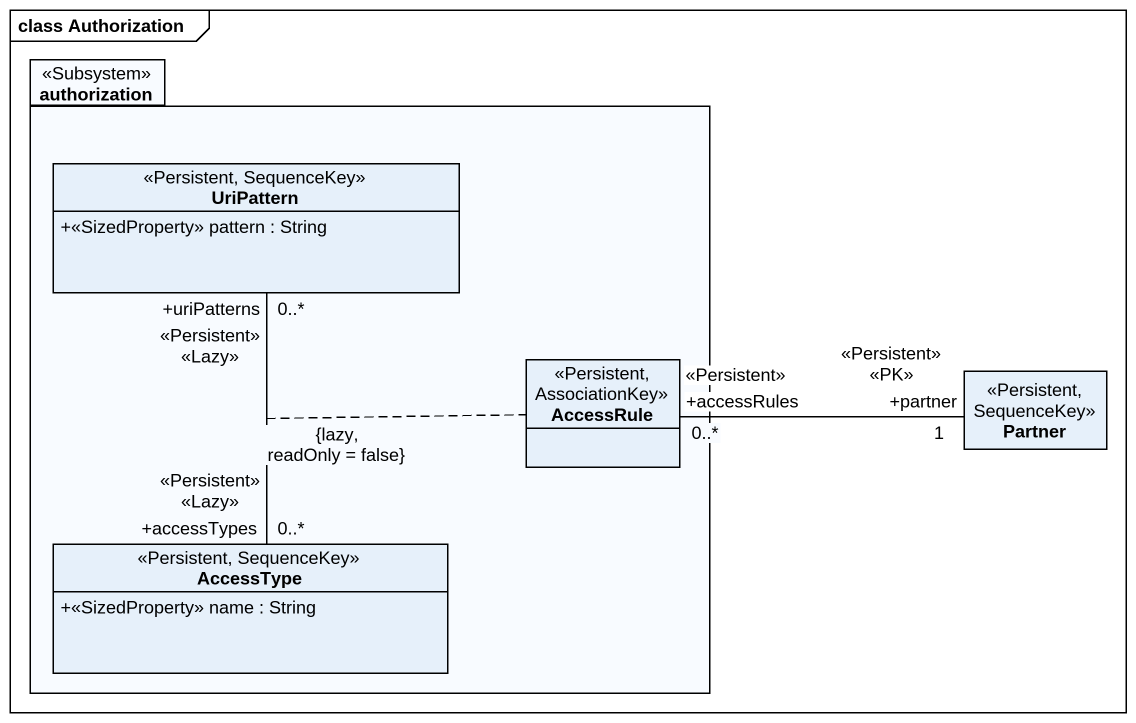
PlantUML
@startuml
mainframe class Authorization
hide circle
hide empty members
skinparam classAttributeIconSize 0
package authorization <<Subsystem>> {
  class UriPattern <<Persistent, SequenceKey>> {
    +<<SizedProperty>> pattern : String
  }
  class AccessRule <<Persistent, AssociationKey>>
  class AccessType <<Persistent, SequenceKey>> {
    +<<SizedProperty>> name : String
  }
}
class Partner <<Persistent, SequenceKey>>
UriPattern "<<Persistent>> <<Lazy>>\n0..*\n+uriPatterns" -- "<<Persistent>> <<Lazy>>\n0..*\n+accessTypes" AccessType : {lazy, readOnly = false}
(UriPattern, AccessType) .. AccessRule
Partner "<<Persistent>> <<PK>>\n1\n+partner" -left- "<<Persistent>>\n0..*\n+accessRules" AccessRule
@enduml
